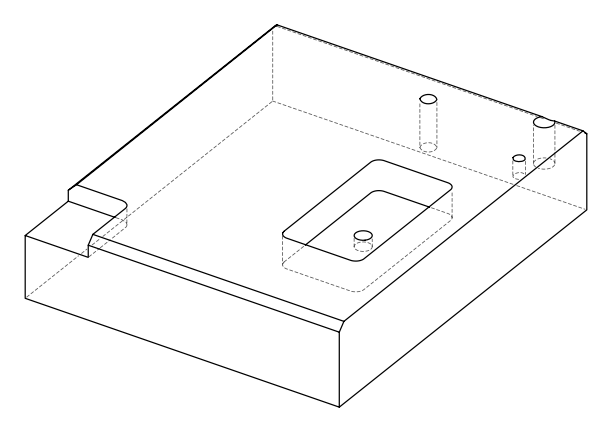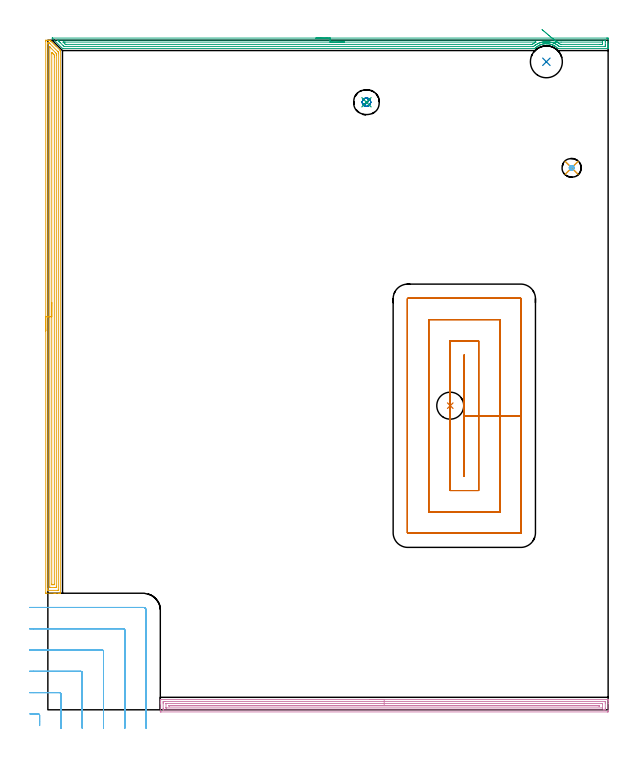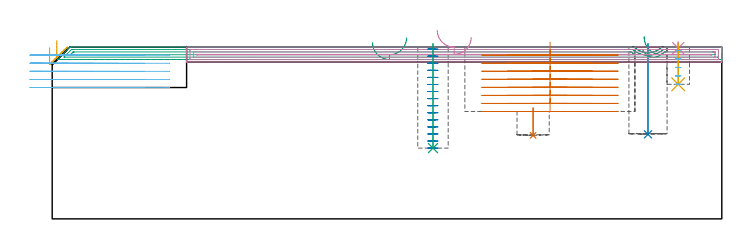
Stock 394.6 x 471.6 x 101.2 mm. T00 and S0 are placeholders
(PLAN: 12 operations, 8 tool changes, 63.8 min)
(1 INDEXABLE_INSERT_DRILL_BLIND_HOLE_FROM_SOLID | STEP1POCKET | NXT0302_009 | 0.07 min | 14650 mm3)
(2 INDEXABLE_INSERT_DRILL_BLIND_HOLE_FROM_SOLID_1 | STEP1POCKET_3 | NXT0302_016 | 0.22 min | 20301 mm3)
(3 AREA_MILL | FG_CHAMFER_SURFACE | UGT0205_001 | 9.57 min | 10459 mm3)
(4 AREA_MILL_1 | FG_CHAMFER_SURFACE_1 | UGT0205_001 | 10.26 min | 12422 mm3)
(5 AREA_MILL_2 | FG_CHAMFER_SURFACE_2 | UGT0205_001 | 12.61 min | 20769 mm3)
(6 MILL_CORNER_NOTCH_RECTANGULAR | CORNER_NOTCH_RECTANGULAR | UGT0201_094 | Follow Part, ap 5, ae 75% | 6.19 min | 153523 mm3)
(7 MILL_RECTANGULAR_POCKET | POCKET_RECTANGULAR_STRAIGHT | UGT0201_094 | Follow Part, ap 5, ae 75% | 22.2 min | 690033 mm3)
(8 MILL_BLIND_HOLE_FROM_SOLID_MATERIAL | STEP1POCKET_1 | NXT0201_011 | Spiral | 1.94 min | 14952 mm3)
(9 BORE_BLIND_HOLE | STEP1POCKET_1 | UGT0332_075 | 0.25 min | 0 mm3)
(10 SPOT_DRILL | STEP1POCKET_2 | NXT0321_9005460120000 | 0.03 min | 6 mm3)
(11 DRILL_BLIND_HOLE_INTO_CENTER | STEP1POCKET_2 | NXT0301_128 | 0.1 min | 2312 mm3)
(12 MILL_ROUGH_BLIND_HOLE_CONTOUR | STEP1POCKET_2 | NXT0201_010 | Spiral | 0.33 min | 739 mm3)
(TOOL NXT0302_009 | Index. Insert Drill 19mm [880-D1900L25-05] | D19 PA176 FL95 Z2)
(TOOL NXT0302_016 | Index. Insert Drill 22.5mm [880-D2250L25-03] | D22.5 PA176 FL68 Z2)
(TOOL UGT0205_001 | Chamfer Mill 20 x 3 x 45 deg. | D20 FL50 Z2)
(TOOL UGT0201_094 | End mill 20 mm | D20 FL38 Z4)
(TOOL NXT0201_011 | ENDMILL 12mm [2P460-1200-NA 1630] | D12 FL38 Z6)
(TOOL UGT0332_075 | 17.75 mm Rough Boring Bar | D17.75)
(TOOL NXT0321_9005460120000 | NC Spot Drill, 142deg, 12mm, Carbide, Uncoated | D12 PA142 FL30 Z2)
(TOOL NXT0301_128 | Carbide Drill 12mm [861.1-1200-036A1-GP GC34] | D12 PA150 FL37.4 Z2)
(TOOL NXT0201_010 | ENDMILL 10mm [2P460-1000-NA 1630] | D10 FL30 Z6)
(OP 1 INDEXABLE_INSERT_DRILL_BLIND_HOLE_FROM_SOLID)
G17 G21 G94 G90
T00 M6
G54
G17 G0 G90 X283.4 Y214.2 S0 M3
G43 Z111.2 H1
G94 G81 G98 Z49.2 F250. R65.3
G80
M5
M2
(OP 2 INDEXABLE_INSERT_DRILL_BLIND_HOLE_FROM_SOLID_1)
G17 G21 G94 G90
T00 M6
G54
G17 G0 G90 X351.1 Y456.4 S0 M3
G43 Z111.2 H1
G94 G81 G98 Z49.8 F250. R103.2
G80
M5
M2
(OP 3 AREA_MILL)
G17 G21 G94 G90
T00 M6
G54
G17 G0 G90 X188.8 Y473.1 S1061 M3
G43 Z111.2 H0
Z103.9
G94 G1 X188.838 Z103.028 F250.
X188.952 Z102.164
X189.141 Z101.312
X189.403 Z100.48
X189.737 Z99.674
X190.14 Z98.9
X190.608 Z98.164
X191.14 Z97.472
X191.729 Z96.829
X192.372 Z96.24
X193.064 Z95.708
X193.8 Z95.24
X194.574 Z94.837
X195.38 Z94.503
X196.212 Z94.241
X197.064 Z94.052
X197.928 Z93.938
X198.8 Z93.9
X393.438
X393.983 Y473.099 Z93.901
X394.522 Y473.094 Z93.903
X394.592 Y473.091 Z93.906
X394.6 Y472.558 Z94.439
Y469.006 Z97.988
Y468.457 Z98.54
Y468.118 Z98.878
Y467.569 Z99.427
Y467.23 Z99.765
Y466.552 Z100.447
Y466.214 Z100.786
Y465.837 Z101.154
X394.591 Y465.803 Z101.188
X394.43 Y465.8 Z101.2
X359.144
X359.116 Y465.806 Z101.192
X359.092 Y465.819 Z101.18
X358.638 Y466.24 Z100.759
X358.197 Y466.626 Z100.372
X357.732 Y466.976 Z100.023
X357.606 Y467.066 Z99.934
X357.282 Y467.295 Z99.704
X357.115 Y467.405 Z99.595
X356.945 Y467.509 Z99.491
X356.389 Y467.821 Z99.176
X355.945 Y468.046 Z98.953
X355.811 Y468.107 Z98.893
X355.787 Y468.118 Z98.881
X355.572 Y468.214 Z98.781
X355.496 Y468.249 Z98.747
X355.154 Y468.391 Z98.608
X354.603 Y468.584 Z98.415
X354.232 Y468.697 Z98.301
X354.158 Y468.72 Z98.278
X353.71 Y468.836 Z98.16
X353.265 Y468.933 Z98.065
X352.818 Y469.012 Z97.987
X352.53 Y469.051 Z97.949
X352.372 Y469.072 Z97.928
X352.155 Y469.091 Z97.907
X352.078 Y469.097 Z97.898
X351.998 Y469.104 Z97.89
X351.925 Y469.111 Z97.884
X351.818 Y469.117 Z97.879
X351.709 Y469.122 Z97.872
X351.367 Y469.142 Z97.856
X351.187 Y469.143
X351.186 Y469.142
X351.105 Y469.143 Z97.853
X350.976 Y469.144 Z97.854
X350.864 Z97.852
X350.683 Y469.134 Z97.856
X350.585 Y469.131 Z97.861
X350.139 Y469.101 Z97.896
X349.811 Y469.067 Z97.932
X349.692 Y469.055 Z97.945
X349.246 Y468.989 Z98.01
X348.799 Y468.904 Z98.094
X348.425 Y468.817 Z98.178
X348.353 Y468.801 Z98.195
X347.906 Y468.679 Z98.319
X347.543 Y468.565 Z98.435
X347.46 Y468.539 Z98.461
X347.047 Y468.391 Z98.608
X346.639 Y468.217 Z98.778
X346.567 Y468.188 Z98.809
X346.415 Y468.118 Z98.882
X346.192 Y468.012 Z98.986
X346.119 Y467.978 Z99.02
X345.675 Y467.748 Z99.25
X345.369 Y467.573 Z99.427
X345.258 Y467.509 Z99.491
X344.782 Y467.202 Z99.798
X344.389 Y466.921 Z100.079
X344.02 Y466.638 Z100.36
X344.004 Y466.626 Z100.372
X343.889 Y466.532 Z100.467
X343.858 Y466.505 Z100.494
X343.675 Y466.342 Z100.657
X343.512 Y466.196 Z100.8
X343.457 Y466.147 Z100.849
X343.245 Y465.951 Z101.047
X343.12 Y465.829 Z101.169
X343.095 Y465.806 Z101.192
X343.087 Y465.804 Z101.195
X343.066 Y465.8 Z101.2
X10.763
X10.299 Y465.807 Z101.192
X10.249 Y465.851 Z101.149
X3.171 Y472.929 Z94.069
X3.099 Y473.002 Z93.996
X3.012 Y473.091 Z93.905
X3.122 Y473.098 Z93.902
X3.171 Y473.1 Z93.9
X198.8
Y471.686 Z95.314
X392.196 Y471.685 Z95.315
X392.59 Y471.67 Z95.33
X392.597 Y471.271 Z95.729
X392.599 Y470.782 Z96.218
X392.6 Y470.381 Z96.619
Y468.605 Z98.395
X392.599 Y468.118 Z98.882
X392.598 Y467.719 Z99.281
X392.59 Y467.23 Z99.77
X392.212 Y467.215 Z99.785
X392.196
X361.825 Y467.214 Z99.786
X360.931 Y467.221 Z99.779
X360.092 Y467.23 Z99.77
X360.038 Y467.27 Z99.73
X359.567 Y467.65 Z99.35
X359.145 Y467.97 Z99.03
X358.938 Y468.118 Z98.882
X358.53 Y468.396 Z98.604
X358.251 Y468.57 Z98.43
X357.973 Y468.73 Z98.27
X357.48 Y469.006 Z97.994
X357.358 Y469.07 Z97.93
X357.229 Y469.134 Z97.866
X356.465 Y469.481 Z97.519
X356.154 Y469.608 Z97.392
X355.683 Y469.783 Z97.217
X355.572 Y469.821 Z97.179
X355.351 Y469.894 Z97.106
X354.678 Y470.085 Z96.915
X354.417 Y470.154 Z96.846
X353.785 Y470.292 Z96.708
X353.298 Y470.378 Z96.622
X352.892 Y470.435 Z96.565
X352.282 Y470.5 Z96.5
X351.998 Y470.521 Z96.479
X351.334 Y470.554 Z96.446
X351.259 Y470.556 Z96.444
X351.105 Y470.555 Z96.445
X350.451 Y470.545 Z96.455
X350.426 Y470.544 Z96.456
X350.342 Y470.538 Z96.462
X350.212 Y470.527 Z96.473
X349.628 Y470.475 Z96.525
X349.481 Y470.459 Z96.541
X349.319 Y470.438 Z96.562
X348.842 Y470.368 Z96.632
X348.425 Y470.291 Z96.709
X348.094 Y470.223 Z96.777
X347.532 Y470.087 Z96.913
X347.379 Y470.046 Z96.954
X346.85 Y469.894 Z97.106
X346.667 Y469.837 Z97.163
X346.639 Y469.827 Z97.173
X346.598 Y469.813 Z97.187
X345.917 Y469.553 Z97.447
X345.745 Y469.482 Z97.518
X345.413 Y469.337 Z97.663
X344.852 Y469.073 Z97.927
X344.807 Y469.051 Z97.949
X344.722 Y469.006 Z97.994
X343.959 Y468.575 Z98.425
X343.68 Y468.396 Z98.604
X343.256 Y468.118 Z98.882
X343.143 Y468.041 Z98.959
X343.115 Y468.021 Z98.979
X343.066 Y467.984 Z99.016
X342.638 Y467.655 Z99.345
X342.172 Y467.278 Z99.722
X342.145 Y467.258 Z99.742
X342.105 Y467.23 Z99.77
X341.295 Y467.215 Z99.785
X341.279 Y467.214 Z99.786
X11.672 Y467.215 Z99.785
X11.657
X11.332 Y467.23 Z99.77
X10.763 Y467.788 Z99.212
X8.656 Y469.894 Z97.106
X8.084 Y470.466 Z96.534
X7.768 Y470.782 Z96.218
X7.19 Y471.363 Z95.637
X6.892 Y471.67 Z95.33
X7.175 Y471.685 Z95.315
X7.19
X198.8 Y471.686 Z95.314
Y470.272 Z96.728
X343.066 Y470.271 Z96.729
X343.58 Y470.27 Z96.73
X343.634 Y470.269 Z96.731
X343.708 Y470.265 Z96.735
X343.641 Y470.21 Z96.79
X343.07 Y469.889 Z97.111
X342.512 Y469.556 Z97.444
X342.172 Y469.338 Z97.662
X341.973 Y469.204 Z97.796
X341.687 Y469.006 Z97.994
X341.449 Y468.837 Z98.163
X341.279 Y468.717 Z98.283
X341.147 Y468.635 Z98.365
X341.022 Y468.633 Z98.367
X340.764 Y468.63 Z98.37
X340.386 Y468.629 Z98.371
X339.872 Y468.628 Z98.372
X12.929 Y468.629 Z98.371
X12.55 Y468.631 Z98.369
X12.424 Y468.633 Z98.367
X12.382 Y468.635 Z98.365
X12.348 Y468.663 Z98.337
X12.275 Y468.731 Z98.269
X11.994 Y469.006 Z97.994
X11.657 Y469.343 Z97.657
X11.107 Y469.894 Z97.106
X10.763 Y470.242 Z96.758
X10.75 Y470.265 Z96.735
X10.763 Y470.266 Z96.734
X11.278 Y470.27 Z96.73
X11.657 Y470.271 Z96.729
X12.17 Y470.272 Z96.728
X198.8
X199.672 Z96.767
X200.536 Z96.88
X201.388 Z97.069
X202.22 Z97.332
X203.026 Z97.665
X203.8 Z98.068
X204.536 Z98.537
X205.228 Z99.068
X205.871 Z99.657
X206.46 Z100.301
X206.992 Z100.993
X207.46 Z101.728
X207.863 Z102.502
X208.197 Z103.308
X208.459 Z104.14
X208.648 Z104.992
X208.762 Z105.857
X208.8 Z106.728
G0 Z111.2
X348.959 Y469.842
Z107.167
G1 X348.958 Z106.295
X349.034 Y469.846 Z105.426
X349.185 Y469.852 Z104.567
X349.41 Y469.862 Z103.724
X349.707 Y469.876 Z102.904
X350.075 Y469.892 Z102.113
X350.51 Y469.911 Z101.357
X351.01 Y469.933 Z100.642
X351.57 Y469.958 Z99.974
X352.185 Y469.985 Z99.356
X352.853 Y470.015 Z98.795
X353.566 Y470.047 Z98.294
X354.321 Y470.08 Z97.858
X355.11 Y470.115 Z97.488
X355.929 Y470.152 Z97.19
X356.771 Y470.189 Z96.963
X357.629 Y470.227 Z96.811
X358.497 Y470.265 Z96.735
X358.574 Y470.269 Z96.731
X358.63 Y470.27 Z96.73
X361.445 Y470.272 Z96.728
X390.41 Y470.271 Z96.729
X390.536 Y470.27 Z96.73
X390.581 Y470.267 Z96.733
X390.587 Y470.266 Z96.734
X390.591 Y470.254 Z96.746
X390.596 Y470.209 Z96.791
X390.599 Y470.083 Z96.917
Y469.006 Z97.994
X390.597 Y468.82 Z98.18
X390.59 Y468.635 Z98.365
X390.41 Y468.633 Z98.367
X389.895 Y468.63 Z98.37
X389.516 Y468.629 Z98.371
X389.003 Y468.628 Z98.372
X361.445 Y468.629 Z98.371
X361.188 Y468.631 Z98.369
X361.06 Y468.634 Z98.366
X361.032 Y468.635 Z98.365
X361.003 Y468.653 Z98.347
X360.931 Y468.701 Z98.299
X360.505 Y469.006 Z97.994
X360.038 Y469.332 Z97.668
X359.696 Y469.554 Z97.446
X359.145 Y469.885 Z97.115
X359.128 Y469.894 Z97.106
X358.566 Y470.207 Z96.793
X358.497 Y470.265 Z96.735
X357.921 Y470.751 Z96.295
X357.318 Y471.259 Z95.922
X356.692 Y471.786 Z95.619
X356.048 Y472.328 Z95.389
X355.392 Y472.881 Z95.233
X354.728 Y473.441 Z95.153
X354.06 Y474.003 Z95.148
X353.395 Y474.563 Z95.22
X352.738 Y475.117 Z95.367
X352.092 Y475.661 Z95.589
X351.464 Y476.19 Z95.883
X350.858 Y476.7 Z96.248
X350.279 Y477.188 Z96.68
X349.73 Y477.65 Z97.177
X349.217 Y478.083 Z97.734
X348.743 Y478.482 Z98.348
X348.311 Y478.846 Z99.013
X347.926 Y479.17 Z99.725
G0 Z111.2
M5
M2
(OP 4 AREA_MILL_1)
G17 G21 G94 G90
T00 M6
G54
G17 G0 G90 X226.9 Y7.3 S1061 M3
G43 Z111.2 H0
G94 G1 X226.938 Z110.328 F250.
X227.052 Z109.463
X227.241 Z108.612
X227.503 Z107.78
X227.837 Z106.974
X228.24 Z106.2
X228.708 Z105.464
X229.24 Z104.772
X229.829 Z104.129
X230.472 Z103.539
X231.164 Z103.008
X231.9 Z102.54
X232.674 Z102.137
X233.48 Z101.803
X234.312 Z101.541
X235.164 Z101.352
X236.028 Z101.238
X236.9 Z101.2
X394.59
X394.6 Y6.984 Z100.884
Y6.616 Z100.516
Y5.982 Z99.876
Y4.784 Z98.681
Y4.221 Z98.115
Y-0.781 Z93.117
X394.597 Y-1.062 Z92.835
X394.59 Y-1.492 Z92.406
X394.433 Y-1.496 Z92.402
X393.993 Y-1.5 Z92.4
X79.807
X79.367 Y-1.496 Z92.402
X79.21 Y-1.492 Z92.406
X79.2 Y-1.062 Z92.835
Y4.221 Z98.115
Y4.784 Z98.681
Y5.101 Z98.997
Y5.664 Z99.56
Y5.982 Z99.876
Y6.985 Z100.884
X79.21 Y7.3 Z101.2
X236.9
Y5.886 Z99.786
X392.208 Y5.885 Z99.785
X392.307 Y5.884 Z99.784
X392.566 Y5.879 Z99.779
X392.59 Y5.794 Z99.694
X392.596 Y5.598 Z99.498
X392.599 Y5.101 Z99.001
X392.6 Y4.714 Z98.614
Y1.192 Z95.092
X392.599 Y0.699 Z94.599
X392.597 Y0.315 Z94.215
X392.59 Y-0.068 Z93.832
X392.208 Y-0.082 Z93.818
X392.109 Y-0.084 Z93.816
X391.315 Y-0.086 Z93.814
X391.218
X81.592 Y-0.085 Z93.815
X81.493 Y-0.084 Z93.816
X81.234 Y-0.079 Z93.821
X81.21 Y0.006 Z93.906
X81.204 Y0.202 Z94.102
X81.201 Y0.699 Z94.599
X81.2 Y1.086 Z94.986
Y4.608 Z98.508
X81.201 Y5.101 Z99.001
X81.203 Y5.485 Z99.385
X81.21 Y5.868 Z99.768
X81.592 Y5.882 Z99.782
X81.692 Y5.884 Z99.784
X82.485 Y5.886 Z99.786
X82.582
X236.9
Y4.471 Z98.371
X390.423
X390.507 Y4.47 Z98.37
X390.574 Y4.467 Z98.367
X390.587 Y4.465 Z98.365
X390.591 Y4.445 Z98.345
X390.595 Y4.396 Z98.296
X390.599 Y4.221 Z98.121
Y1.579 Z95.479
X390.598 Y1.406 Z95.306
X390.592 Y1.347 Z95.247
X390.588 Y1.334 Z95.234
X390.58 Y1.333 Z95.233
X390.55 Y1.33 Z95.23
X390.423 Y1.329 Z95.229
X83.377
X83.293 Y1.33 Z95.23
X83.226 Y1.333 Z95.233
X83.213 Y1.335 Z95.235
X83.209 Y1.355 Z95.255
X83.205 Y1.404 Z95.304
X83.201 Y1.579 Z95.479
Y4.221 Z98.121
X83.202 Y4.394 Z98.294
X83.208 Y4.453 Z98.353
X83.212 Y4.465 Z98.365
X83.22 Y4.467 Z98.367
X83.25 Y4.47 Z98.37
X83.377 Y4.471 Z98.371
X236.9
Y3.057 Z96.957
X388.032
X388.351 Y3.053 Z96.953
X388.509 Y3.05 Z96.95
X388.591 Y3.045 Z96.945
X388.593 Y3.001 Z96.901
X388.595 Y2.9 Z96.8
X388.593 Y2.799 Z96.699
X388.591 Y2.755 Z96.655
X388.509 Y2.75 Z96.65
X388.348 Y2.746 Z96.646
X388.064 Y2.743 Z96.643
X387.745
X85.768
X85.449 Y2.747 Z96.647
X85.291 Y2.75 Z96.65
X85.21 Y2.755 Z96.655
X85.207 Y2.799 Z96.699
X85.205 Y2.9 Z96.8
X85.207 Y3.001 Z96.901
X85.21 Y3.045 Z96.945
X85.291 Y3.05 Z96.95
X85.452 Y3.054 Z96.954
X85.736 Y3.056 Z96.956
X86.055 Y3.057 Z96.957
X236.9
X237.772 Z96.995
X238.636 Z97.109
X239.488 Z97.298
X240.32 Z97.56
X241.126 Z97.894
X241.9 Z98.297
X242.636 Z98.766
X243.328 Z99.297
X243.971 Z99.886
X244.56 Z100.529
X245.092 Z101.222
X245.56 Z101.957
X245.963 Z102.731
X246.297 Z103.537
X246.559 Z104.369
X246.748 Z105.221
X246.862 Z106.086
X246.9 Z106.957
G0 Z111.2
M5
M2
(OP 5 AREA_MILL_2)
G17 G21 G94 G90
T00 M6
G54
G17 G0 G90 X-1.5 Y266.85 S1061 M3
G43 Z111.2 H0
Z100.9
G94 G1 Y266.888 Z100.028 F250.
Y267.002 Z99.164
Y267.191 Z98.312
Y267.453 Z97.48
Y267.787 Z96.674
Y268.19 Z95.9
Y268.658 Z95.164
Y269.19 Z94.472
Y269.779 Z93.829
Y270.422 Z93.24
Y271.114 Z92.708
Y271.85 Z92.24
Y272.624 Z91.837
Y273.43 Z91.503
Y274.262 Z91.241
Y275.114 Z91.052
Y275.978 Z90.938
Y276.85 Z90.9
Y470.992
X-1.497 Y471.264 Z90.903
X-1.491 Y471.597 Z90.906
X-1.47 Y471.599 Z90.927
X-0.282 Y471.6 Z92.113
X0.35 Z92.749
X1.318 Z93.718
X1.466 Y471.599 Z93.865
X1.494 Y471.598 Z93.893
X1.513 Y471.587 Z93.912
X1.705 Y471.395 Z94.104
X1.757 Y471.345 Z94.154
X1.811 Y471.29 Z94.21
X1.99 Y471.11 Z94.389
X2.048 Y471.054 Z94.445
X2.108 Y470.992 Z94.507
X2.276 Y470.825 Z94.675
X2.339 Y470.762 Z94.736
X2.979 Y470.121 Z95.379
X3.213 Y469.889 Z95.609
X3.801 Y469.299 Z96.2
X3.893 Y469.207 Z96.292
X4.087 Y469.015 Z96.483
X4.623 Y468.478 Z97.022
X4.961 Y468.141 Z97.357
X5.445 Y467.655 Z97.845
X5.834 Y467.267 Z98.231
X8.456 Y464.645 Z100.854
X8.738 Y464.36 Z101.137
X8.793 Y464.301 Z101.192
X8.8 Y463.852 Z101.2
Y82.261
X8.798 Y82.11 Z101.188
X8.678 Y82.103 Z101.07
X8.551 Y82.1 Z100.95
X8.214 Z100.613
X7.582 Z99.977
X5.519 Z97.916
X4.961 Z97.356
X4.366 Z96.761
X-1.156 Z91.241
X-1.439 Y82.104 Z90.958
X-1.492 Y82.11 Z90.905
X-1.499 Y82.165 Z90.899
X-1.5 Y82.708 Z90.9
Y276.85
X-0.086 Z92.314
X-0.085 Y469.006 Z92.315
X-0.084 Y469.207 Z92.316
X-0.08 Y469.552 Z92.32
X-0.079 Y469.587 Z92.321
X-0.023 Y469.592 Z92.377
X0.079 Y469.597 Z92.479
X0.208 Y469.599 Z92.608
X0.592 Y469.595 Z92.992
X0.976 Y469.59 Z93.376
X1.064 Y469.575 Z93.464
X1.117 Y469.525 Z93.517
X1.226 Y469.421 Z93.626
X1.443 Y469.207 Z93.843
X6.799 Y463.852 Z99.199
X6.893 Y463.755 Z99.293
X7.092 Y463.546 Z99.492
X7.379 Y463.241 Z99.779
X7.382 Y463.164 Z99.782
X7.384 Y462.959 Z99.784
X7.386 Y462.267 Z99.786
Y462.066
X7.385 Y84.694 Z99.785
X7.384 Y84.493 Z99.784
X7.38 Y84.148 Z99.78
X7.379 Y84.113 Z99.779
X7.323 Y84.109 Z99.723
X7.221 Y84.103 Z99.621
X7.092 Y84.101 Z99.492
X0.101 Z92.501
X-0.038 Y84.107 Z92.362
X-0.065 Y84.11 Z92.335
X-0.079 Y84.118 Z92.321
X-0.081 Y84.148 Z92.319
X-0.084 Y84.291 Z92.316
X-0.085 Y84.493 Z92.315
X-0.086 Y85.185 Z92.314
Y276.85
X1.328 Z93.728
X1.329 Y466.669 Z93.729
X1.33 Y466.809 Z93.73
X1.333 Y466.848 Z93.733
X1.335 Y466.854 Z93.735
X1.344 Y466.849 Z93.744
X1.398 Y466.801 Z93.798
X1.466 Y466.735 Z93.866
X1.672 Y466.529 Z94.072
X5.241 Y462.959 Z97.641
X5.834 Y462.354 Z98.234
X5.965 Y462.201 Z98.365
X5.968 Y462.066 Z98.368
X5.97 Y461.928 Z98.37
X5.971 Y461.174 Z98.371
Y87.031
X5.968 Y86.278 Z98.368
X5.965 Y86.144 Z98.365
X5.96 Y86.11 Z98.36
X5.921 Y86.106 Z98.321
X5.834 Y86.103 Z98.234
X5.135 Y86.1 Z97.535
X1.64 Z94.04
X1.466 Z93.866
X1.407 Y86.102 Z93.807
X1.361 Y86.106 Z93.761
X1.337 Y86.11 Z93.737
X1.334 Y86.139 Z93.734
X1.33 Y86.278 Z93.73
X1.329 Y86.418 Z93.729
X1.328 Y276.85 Z93.728
X2.743 Z95.143
Y462.066
X2.745 Y462.545 Z95.145
X2.75 Y462.959 Z95.15
X2.751 Y462.989 Z95.151
X2.787 Y462.959 Z95.187
X3.213 Y462.537 Z95.613
X3.683 Y462.066 Z96.083
X4.087 Y461.654 Z96.487
X4.55 Y461.174 Z96.95
X4.555 Y460.696 Z96.955
X4.556 Y460.281 Z96.956
X4.557 Y459.801 Z96.957
Y88.476
X4.556 Y88.315 Z96.956
X4.553 Y88.187 Z96.953
X4.55 Y88.111 Z96.95
X4.051 Y88.1 Z96.451
X3.213 Z95.613
X3.177 Z95.577
X2.802 Y88.107 Z95.202
X2.758 Y88.11 Z95.158
X2.749 Y88.117 Z95.149
X2.747 Y88.131 Z95.147
X2.744 Y88.182 Z95.144
X2.743 Y88.231 Z95.143
Y88.544
Y276.85
Y277.722 Z95.181
Y278.586 Z95.295
Y279.438 Z95.483
Y280.27 Z95.746
Y281.076 Z96.08
Y281.85 Z96.482
Y282.586 Z96.951
Y283.278 Z97.482
Y283.921 Z98.072
Y284.51 Z98.715
Y285.042 Z99.407
Y285.51 Z100.143
Y285.913 Z100.917
Y286.247 Z101.722
Y286.509 Z102.554
Y286.698 Z103.406
Y286.812 Z104.271
Y286.85 Z105.143
G0 Z111.2
M5
M2
(OP 6 MILL_CORNER_NOTCH_RECTANGULAR)
G17 G21 G94 G90
T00 M6
G54
G17 G0 G90 X-5.8 Y-11.146 S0 M3
G43 Z111.2 H0
Z96.44
G94 G1 Y-8.146 F250.
Y-3.894 F500.
G3 X-6.794 Y-2.9 R1.
G1 X-9.57
X-12.57 F250.
G0 Z111.2
X9.2 Y-13.
Z96.44
G1 Y-10.
Y11.106 F500.
G3 X8.206 Y12.1 R1.
G1 X-10.
X-13. F250.
G0 Z111.2
X24.2 Y-13.
Z96.44
G1 Y-10.
Y26.106 F500.
G3 X23.206 Y27.1 R1.
G1 X-10.
X-13. F250.
G0 Z111.2
X39.2 Y-13.
Z96.44
G1 Y-10.
Y41.105 F500.
G3 X38.205 Y42.1 R1.
G1 X-10.
X-13. F250.
G0 Z111.2
X54.2 Y-13.
Z96.44
G1 Y-10.
Y56.105 F500.
G3 X53.205 Y57.1 R1.
G1 X-10.
X-13. F250.
G0 Z111.2
X69.2 Y-13.
Z96.44
G1 Y-10.
Y70.2 F500.
G3 X67.3 Y72.1 R1.9
G1 X-10.
X-13. F250.
G0 Z111.2
X-5.8 Y-11.146
Z91.68
G1 Y-8.146
Y-3.894 F500.
G3 X-6.794 Y-2.9 R1.
G1 X-9.57
X-12.57 F250.
G0 Z111.2
X9.2 Y-13.
Z91.68
G1 Y-10.
Y11.106 F500.
G3 X8.206 Y12.1 R1.
G1 X-10.
X-13. F250.
G0 Z111.2
X24.2 Y-13.
Z91.68
G1 Y-10.
Y26.106 F500.
G3 X23.206 Y27.1 R1.
G1 X-10.
X-13. F250.
G0 Z111.2
X39.2 Y-13.
Z91.68
G1 Y-10.
Y41.105 F500.
G3 X38.205 Y42.1 R1.
G1 X-10.
X-13. F250.
G0 Z111.2
X54.2 Y-13.
Z91.68
G1 Y-10.
Y56.105 F500.
G3 X53.205 Y57.1 R1.
G1 X-10.
X-13. F250.
G0 Z111.2
X69.2 Y-13.
Z91.68
G1 Y-10.
Y70.2 F500.
G3 X67.3 Y72.1 R1.9
G1 X-10.
X-13. F250.
G0 Z111.2
X-5.8 Y-11.146
Z86.92
G1 Y-8.146
Y-3.894 F500.
G3 X-6.794 Y-2.9 R1.
G1 X-9.57
X-12.57 F250.
G0 Z111.2
X9.2 Y-13.
Z86.92
G1 Y-10.
Y11.106 F500.
G3 X8.206 Y12.1 R1.
G1 X-10.
X-13. F250.
G0 Z111.2
X24.2 Y-13.
Z86.92
G1 Y-10.
Y26.106 F500.
G3 X23.206 Y27.1 R1.
G1 X-10.
X-13. F250.
G0 Z111.2
X39.2 Y-13.
Z86.92
G1 Y-10.
Y41.105 F500.
G3 X38.205 Y42.1 R1.
G1 X-10.
X-13. F250.
G0 Z111.2
X54.2 Y-13.
Z86.92
G1 Y-10.
Y56.105 F500.
G3 X53.205 Y57.1 R1.
G1 X-10.
X-13. F250.
G0 Z111.2
X69.2 Y-13.
Z86.92
G1 Y-10.
Y70.2 F500.
G3 X67.3 Y72.1 R1.9
G1 X-10.
X-13. F250.
G0 Z111.2
X-5.8 Y-11.146
Z82.16
G1 Y-8.146
Y-3.894 F500.
G3 X-6.794 Y-2.9 R1.
G1 X-9.57
X-12.57 F250.
G0 Z111.2
X9.2 Y-13.
Z82.16
G1 Y-10.
Y11.106 F500.
G3 X8.206 Y12.1 R1.
G1 X-10.
X-13. F250.
G0 Z111.2
X24.2 Y-13.
Z82.16
G1 Y-10.
Y26.106 F500.
G3 X23.206 Y27.1 R1.
G1 X-10.
X-13. F250.
G0 Z111.2
X39.2 Y-13.
Z82.16
G1 Y-10.
Y41.105 F500.
G3 X38.205 Y42.1 R1.
G1 X-10.
X-13. F250.
G0 Z111.2
X54.2 Y-13.
Z82.16
G1 Y-10.
Y56.105 F500.
G3 X53.205 Y57.1 R1.
G1 X-10.
X-13. F250.
G0 Z111.2
X69.2 Y-13.
Z82.16
G1 Y-10.
Y70.2 F500.
G3 X67.3 Y72.1 R1.9
G1 X-10.
X-13. F250.
G0 Z111.2
X-5.8 Y-11.146
Z77.4
G1 Y-8.146
Y-3.894 F500.
G3 X-6.794 Y-2.9 R1.
G1 X-9.57
X-12.57 F250.
G0 Z111.2
X9.2 Y-13.
Z77.4
G1 Y-10.
Y11.106 F500.
G3 X8.206 Y12.1 R1.
G1 X-10.
X-13. F250.
G0 Z111.2
X24.2 Y-13.
Z77.4
G1 Y-10.
Y26.106 F500.
G3 X23.206 Y27.1 R1.
G1 X-10.
X-13. F250.
G0 Z111.2
X39.2 Y-13.
Z77.4
G1 Y-10.
Y41.105 F500.
G3 X38.205 Y42.1 R1.
G1 X-10.
X-13. F250.
G0 Z111.2
X54.2 Y-13.
Z77.4
G1 Y-10.
Y56.105 F500.
G3 X53.205 Y57.1 R1.
G1 X-10.
X-13. F250.
G0 Z111.2
X69.2 Y-13.
Z77.4
G1 Y-10.
Y70.2 F500.
G3 X67.3 Y72.1 R1.9
G1 X-10.
X-13. F250.
G0 Z111.2
M5
M2
(OP 7 MILL_RECTANGULAR_POCKET)
G17 G21 G94 G90
T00 M6
G54
G17 G0 G90 X293.4 Y178.223 S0 M3
G43 Z111.2 H0
Z104.2
G94 G1 Y207.1 Z96.462 F250.
Y249.8 F500.
X293.2
Y164.4
X293.4
Y207.1
X303.4
Y259.8
X283.2
Y154.4
X303.4
Y207.1
X318.4
Y274.8
X268.2
Y139.4
X318.4
Y207.1
X333.4
Y289.5
G3 X333.1 Y289.8 R0.3
G1 X253.5
G3 X253.2 Y289.5 R0.3
G1 Y124.7
G3 X253.5 Y124.4 R0.3
G1 X333.1
G3 X333.4 Y124.7 R0.3
G1 Y207.1
Y208.1
G0 X293.4 Y178.223 Z99.462
G1 Y207.1 Z91.725 F250.
Y249.8 F500.
X293.2
Y164.4
X293.4
Y207.1
X303.4
Y259.8
X283.2
Y154.4
X303.4
Y207.1
X318.4
Y274.8
X268.2
Y139.4
X318.4
Y207.1
X333.4
Y289.5
G3 X333.1 Y289.8 R0.3
G1 X253.5
G3 X253.2 Y289.5 R0.3
G1 Y124.7
G3 X253.5 Y124.4 R0.3
G1 X333.1
G3 X333.4 Y124.7 R0.3
G1 Y207.1
Y208.1
G0 X293.4 Y178.223 Z94.725
G1 Y207.1 Z86.987 F250.
Y249.8 F500.
X293.2
Y164.4
X293.4
Y207.1
X303.4
Y259.8
X283.2
Y154.4
X303.4
Y207.1
X318.4
Y274.8
X268.2
Y139.4
X318.4
Y207.1
X333.4
Y289.5
G3 X333.1 Y289.8 R0.3
G1 X253.5
G3 X253.2 Y289.5 R0.3
G1 Y124.7
G3 X253.5 Y124.4 R0.3
G1 X333.1
G3 X333.4 Y124.7 R0.3
G1 Y207.1
Y208.1
G0 X293.4 Y178.223 Z89.987
G1 Y207.1 Z82.25 F250.
Y249.8 F500.
X293.2
Y164.4
X293.4
Y207.1
X303.4
Y259.8
X283.2
Y154.4
X303.4
Y207.1
X318.4
Y274.8
X268.2
Y139.4
X318.4
Y207.1
X333.4
Y289.5
G3 X333.1 Y289.8 R0.3
G1 X253.5
G3 X253.2 Y289.5 R0.3
G1 Y124.7
G3 X253.5 Y124.4 R0.3
G1 X333.1
G3 X333.4 Y124.7 R0.3
G1 Y207.1
Y208.1
G0 X293.4 Y178.223 Z85.25
G1 Y207.1 Z77.512 F250.
Y249.8 F500.
X293.2
Y164.4
X293.4
Y207.1
X303.4
Y259.8
X283.2
Y154.4
X303.4
Y207.1
X318.4
Y274.8
X268.2
Y139.4
X318.4
Y207.1
X333.4
Y289.5
G3 X333.1 Y289.8 R0.3
G1 X253.5
G3 X253.2 Y289.5 R0.3
G1 Y124.7
G3 X253.5 Y124.4 R0.3
G1 X333.1
G3 X333.4 Y124.7 R0.3
G1 Y207.1
Y208.1
G0 X293.4 Y178.223 Z80.512
G1 Y207.1 Z72.775 F250.
Y249.8 F500.
X293.2
Y164.4
X293.4
Y207.1
X303.4
Y259.8
X283.2
Y154.4
X303.4
Y207.1
X318.4
Y274.8
X268.2
Y139.4
X318.4
Y207.1
X333.4
Y289.5
G3 X333.1 Y289.8 R0.3
G1 X253.5
G3 X253.2 Y289.5 R0.3
G1 Y124.7
G3 X253.5 Y124.4 R0.3
G1 X333.1
G3 X333.4 Y124.7 R0.3
G1 Y207.1
Y208.1
G0 X293.4 Y178.223 Z75.775
G1 Y207.1 Z68.037 F250.
Y249.8 F500.
X293.2
Y164.4
X293.4
Y207.1
X303.4
Y259.8
X283.2
Y154.4
X303.4
Y207.1
X318.4
Y274.8
X268.2
Y139.4
X318.4
Y207.1
X333.4
Y289.5
G3 X333.1 Y289.8 R0.3
G1 X253.5
G3 X253.2 Y289.5 R0.3
G1 Y124.7
G3 X253.5 Y124.4 R0.3
G1 X333.1
G3 X333.4 Y124.7 R0.3
G1 Y207.1
Y208.1
G0 X293.4 Y178.223 Z71.037
G1 Y207.1 Z63.3 F250.
Y249.8 F500.
X293.2
Y164.4
X293.4
Y207.1
X303.4
Y259.8
X283.2
Y154.4
X303.4
Y207.1
X318.4
Y274.8
X268.2
Y139.4
X318.4
Y207.1
X333.4
Y289.5
G3 X333.1 Y289.8 R0.3
G1 X253.5
G3 X253.2 Y289.5 R0.3
G1 Y124.7
G3 X253.5 Y124.4 R0.3
G1 X333.1
G3 X333.4 Y124.7 R0.3
G1 Y207.1
Y208.1
G0 Z111.2
M5
M2
(OP 8 MILL_BLIND_HOLE_FROM_SOLID_MATERIAL)
G17 G21 G94 G90
T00 M6
G54
G17 G0 G90 X224.4 Y427.9 S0 M3
G43 Z111.2 H1
Z100.033
G94 G3 X224.475 Y430.775 R1.438 F250.
X221.454 Y428.054 R2.875
X224.246 Y424.954 R2.95
X221.454 Y428.054 R-2.95
X222.85 Y426.504 R1.475
X224.4 Y427.9 R1.475
G0 Z95.867
G3 X224.475 Y430.775 R1.438
X221.454 Y428.054 R2.875
X224.246 Y424.954 R2.95
X221.454 Y428.054 R-2.95
X222.85 Y426.504 R1.475
X224.4 Y427.9 R1.475
G0 Z91.7
G3 X224.475 Y430.775 R1.438
X221.454 Y428.054 R2.875
X224.246 Y424.954 R2.95
X221.454 Y428.054 R-2.95
X222.85 Y426.504 R1.475
X224.4 Y427.9 R1.475
G0 Z87.533
G3 X224.475 Y430.775 R1.438
X221.454 Y428.054 R2.875
X224.246 Y424.954 R2.95
X221.454 Y428.054 R-2.95
X222.85 Y426.504 R1.475
X224.4 Y427.9 R1.475
G0 Z83.367
G3 X224.475 Y430.775 R1.438
X221.454 Y428.054 R2.875
X224.246 Y424.954 R2.95
X221.454 Y428.054 R-2.95
X222.85 Y426.504 R1.475
X224.4 Y427.9 R1.475
G0 Z79.2
G3 X224.475 Y430.775 R1.438
X221.454 Y428.054 R2.875
X224.246 Y424.954 R2.95
X221.454 Y428.054 R-2.95
X222.85 Y426.504 R1.475
X224.4 Y427.9 R1.475
G0 Z75.033
G3 X224.475 Y430.775 R1.438
X221.454 Y428.054 R2.875
X224.246 Y424.954 R2.95
X221.454 Y428.054 R-2.95
X222.85 Y426.504 R1.475
X224.4 Y427.9 R1.475
G0 Z70.867
G3 X224.475 Y430.775 R1.438
X221.454 Y428.054 R2.875
X224.246 Y424.954 R2.95
X221.454 Y428.054 R-2.95
X222.85 Y426.504 R1.475
X224.4 Y427.9 R1.475
G0 Z66.7
G3 X224.475 Y430.775 R1.438
X221.454 Y428.054 R2.875
X224.246 Y424.954 R2.95
X221.454 Y428.054 R-2.95
X222.85 Y426.504 R1.475
X224.4 Y427.9 R1.475
G0 Z62.533
G3 X224.475 Y430.775 R1.438
X221.454 Y428.054 R2.875
X224.246 Y424.954 R2.95
X221.454 Y428.054 R-2.95
X222.85 Y426.504 R1.475
X224.4 Y427.9 R1.475
G0 Z58.367
G3 X224.475 Y430.775 R1.438
X221.454 Y428.054 R2.875
X224.246 Y424.954 R2.95
X221.454 Y428.054 R-2.95
X222.85 Y426.504 R1.475
X224.4 Y427.9 R1.475
G0 Z54.2
G3 X224.475 Y430.775 R1.438
X221.454 Y428.054 R2.875
X224.246 Y424.954 R2.95
X221.454 Y428.054 R-2.95
X222.85 Y426.504 R1.475
X224.4 Y427.9 R1.475
G0 Z50.033
G3 X224.475 Y430.775 R1.438
X221.454 Y428.054 R2.875
X224.246 Y424.954 R2.95
X221.454 Y428.054 R-2.95
X222.85 Y426.504 R1.475
X224.4 Y427.9 R1.475
G0 Z45.867
G3 X224.475 Y430.775 R1.438
X221.454 Y428.054 R2.875
X224.246 Y424.954 R2.95
X221.454 Y428.054 R-2.95
X222.85 Y426.504 R1.475
X224.4 Y427.9 R1.475
G0 Z41.7
G3 X224.475 Y430.775 R1.438
X221.454 Y428.054 R2.875
X224.246 Y424.954 R2.95
X221.454 Y428.054 R-2.95
X222.85 Y426.504 R1.475
X224.4 Y427.9 R1.475
G0 Z111.2
M5
M2
(OP 9 BORE_BLIND_HOLE)
G17 G21 G94 G90
T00 M6
G54
G17 G0 G90 X224.4 Y427.9 S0 M3
G43 Z111.2 H0
G94 G85 G98 Z41.7 F250. R103.2
G80
M5
M2
(OP 10 SPOT_DRILL)
G17 G21 G94 G90
T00 M6
G54
G17 G0 G90 X368.9 Y381.7 S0 M3
G43 Z111.2 H0
G94 G81 G98 Z100.628 F250. R104.2
G80
M5
M2
(OP 11 DRILL_BLIND_HOLE_INTO_CENTER)
G17 G21 G94 G90
T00 M6
G54
G17 G0 G90 X368.9 Y381.7 S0 M3
G43 Z111.2 H1
G94 G81 G98 Z79.3 F250. R103.2
G80
M5
M2
(OP 12 MILL_ROUGH_BLIND_HOLE_CONTOUR)
G17 G21 G94 G90
T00 M6
G54
G17 G0 G90 X368.9 Y381.7 S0 M3
G43 Z111.2 H1
Z99.22
G94 G3 X369.513 Y382.737 R0.7 F250.
X368.105 Y383.146 R1.037
X367.454 Y380.905 R1.65
X368.105 Y383.146 R-1.65
X367.78 Y382.026 R0.825
X368.9 Y381.7 R0.825
G0 Z94.24
G3 X369.513 Y382.737 R0.7
X368.105 Y383.146 R1.037
X367.454 Y380.905 R1.65
X368.105 Y383.146 R-1.65
X367.78 Y382.026 R0.825
X368.9 Y381.7 R0.825
G0 Z89.26
G3 X369.513 Y382.737 R0.7
X368.105 Y383.146 R1.037
X367.454 Y380.905 R1.65
X368.105 Y383.146 R-1.65
X367.78 Y382.026 R0.825
X368.9 Y381.7 R0.825
G0 Z84.28
G3 X369.513 Y382.737 R0.7
X368.105 Y383.146 R1.037
X367.454 Y380.905 R1.65
X368.105 Y383.146 R-1.65
X367.78 Y382.026 R0.825
X368.9 Y381.7 R0.825
G0 Z79.3
G3 X369.513 Y382.737 R0.7
X368.105 Y383.146 R1.037
X367.454 Y380.905 R1.65
X368.105 Y383.146 R-1.65
X367.78 Y382.026 R0.825
X368.9 Y381.7 R0.825
G0 Z111.2
M5
M2
